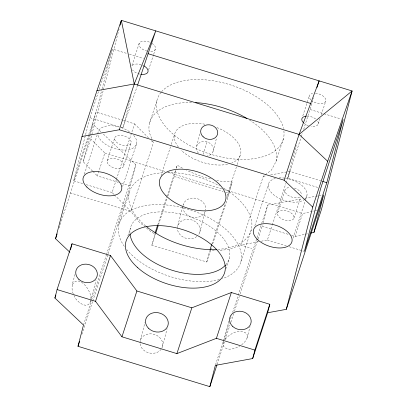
<?xml version="1.0" encoding="UTF-8"?>
<svg xmlns="http://www.w3.org/2000/svg" width="407" height="407" viewBox="0 0 407 407"><rect width="100%" height="100%" fill="white"/><g stroke="black" fill="none" stroke-linecap="round" stroke-linejoin="round"><path stroke-width="0.31" stroke-dasharray="2.04 1.53" d="M228.978 320.95L223.443 342.363L223.107 344.546L223.606 346.428C227.569 351.317 235.114 348.723 239.682 346.047M241.616 344.831C244.775 342.343 248.601 338.334 246.922 333.979C240.354 327.533 229.151 333.786 224.578 340.038M75.015 274.399C73.382 280.962 70.045 288.298 73.738 294.816M73.977 295.345C75.834 301.908 89.209 311.426 90.832 299.649M82.667 183.542L73.652 180.779L89.962 117.72L99.013 90.003M92.501 171.057L83.231 161.762L89.911 135.928M90.074 135.312L101.938 89.433M102.096 88.818L112.388 49.023L126.969 53.485M83.231 161.762L90.705 138.863L103.251 90.354M103.414 89.738L119.134 28.948M121.128 127.259L122.924 127.808L131.425 94.933M90.491 301.684L96.027 280.265M92.745 301.109L130.316 186.009L135.821 164.738L102.62 133.384M210.526 250.564L206.787 262.011L151.852 245.202L154.782 233.867L150.905 231.664L139.255 222.105L130.942 211.426L114.352 194.795M167.979 195.787L174.277 176.506L175.819 170.538M176.435 168.152L177.208 165.171L182.712 168.3M140.405 340.216L144.963 322.588M196.627 146.281L199.873 133.75M177.783 225.717L183.282 204.446M162.378 346.942L167.094 328.708M213.11 151.328L216.661 137.597M199.756 232.443L205.103 211.782M206.787 262.011L209.722 250.676L215.98 250.793M212.688 243.935L229.217 193.315L232.148 181.98L220.37 181.125L215.435 179.996M258.038 239.011L262.484 225.142M263.115 222.71L267.674 205.082L302.518 198.713M317.704 187.408L287.739 178.241L296.24 145.365M247.09 338.044L250.03 326.663M303.673 129.426L313.629 97.741M99.206 89.398L112.388 49.023M73.652 180.779L88.604 134.982M88.802 134.381L96.077 112.083L122.517 120.172M59.101 227.889L92.938 124.237L102.157 132.947M84.351 174.206L97.726 133.226M139.225 43.228L131.751 66.127A8.623 4.701 18.1 0 1 141.987 65.008M118.33 182.341L97.354 175.921L104.833 153.022L90.705 138.863M107.173 160.892L114.647 137.993M148.586 69.877L153.505 54.813M153.704 54.207L155.276 49.389M113.904 194.348L112.108 192.547L116.239 179.894M116.438 179.294L134.539 123.85L123.118 120.36M123.652 165.934L131.13 143.035M122.609 186.574L136.579 143.788M83.491 325.03L91.361 300.926M91.555 300.325L106.308 255.128M106.507 254.528L135.821 164.738M149.567 123.036L157.046 100.137M81.924 334.254L92.547 301.709M118.875 224.466L129.34 192.404M152.666 140.97L153.368 142.73L130.942 211.426L70.508 192.938M127.874 235.76L130.413 227.996M161.075 175.702L170.518 146.779M171.306 144.368L174.649 134.122M157.733 224.827L166.784 197.11M166.977 196.505L175.437 170.594M176.226 168.183L177.208 165.171M151.852 245.202L155.586 233.755M158.537 224.715L167.196 198.199M203.017 154.482L207.112 141.936M226.999 195.879L237.032 165.145M237.23 164.54L240.573 154.299M211.884 244.052L225.066 203.673M226.836 198.25L232.148 181.98M210.724 249.964L211.314 248.153M225.788 269.007L229.299 258.252M283.404 138.802L275.926 161.701L271.438 170.085L263.248 176.353L240.817 245.05L228.607 249.445L218.503 250.524M240.837 261.782L251.302 229.726M254.853 225.717L268.427 184.137M215.537 364.774L229.309 322.593M230.489 318.976L231.669 315.364M232.656 312.347L256.853 238.227M257.051 237.627L261.574 223.764M261.772 223.163L267.674 205.082M217.119 364.351L224.399 342.058M225.188 339.647L229.909 325.183M230.891 322.171L233.643 313.736M234.432 311.324L239.352 296.26M240.135 293.849L257.845 239.611M302.828 115.786L309.32 95.899M261.197 241.219L267.368 240.059L272.09 225.595M272.288 224.995L285.862 183.415M286.06 182.809L289.799 171.362L320.752 180.83M287.739 178.241L301.119 137.261M301.312 136.66L302.493 133.043M277.482 213.003L284.956 190.105M318.325 123.845L320.294 117.816M321.276 114.805L325.803 100.946M293.961 218.045L300.651 197.558M293.116 238.085L306.888 195.904M291.539 235.343L295.136 236.442L302.61 213.543L314.158 211.045M122.924 127.808L137.347 85.821M223.443 342.363L223.896 341.437M72.385 284.585C79.192 273.306 91.936 291.463 90.919 299.14M314.764 210.918L317.195 210.388M295.136 236.442L304.858 234.34M305.464 234.208L308.506 233.552M263.248 176.353L266.331 175.773M270.655 174.959L287.327 171.825M287.947 171.708L289.799 171.362M258.725 241.682L240.817 245.05L251.806 248.412M305.011 198.26L321.81 195.187M210.5 178.866L203.709 177.315L186.564 170.492M129.401 54.228L143.376 58.506M310.165 109.544L323.351 113.578M323.952 113.762L341.331 119.078M89.962 117.72L120.528 127.076M104.833 153.022L165.501 171.586M168.534 172.517L221.922 188.853M224.349 189.596L302.61 213.543M174.277 176.506L223.178 191.468M225.595 192.206L229.217 193.315M121.327 183.257L130.316 186.009M262.169 226.358L288.543 234.427M86.274 184.641L112.108 192.547M267.368 240.059L286.187 245.818M289.219 246.744L303.79 251.2M134.539 123.85L148.438 137.785M151.124 140.481L153.368 142.73M92.944 171.5L97.354 175.921M151.73 138.614L149.384 132.738A66.097 36.045 18.1 0 1 191.982 102.452M140.003 342.699A11.498 9.631 14.5 0 1 153.658 334.218A11.498 9.631 14.5 0 1 161.894 348.107M161.228 349.196A11.498 9.631 14.5 0 1 148.687 352.823A11.498 9.631 14.5 0 1 140.018 343.208M177.381 228.205A11.498 9.631 14.5 0 1 191.758 219.922A11.498 9.631 14.5 0 1 198.611 234.702M196.79 236.574A11.498 9.631 14.5 0 1 184.646 237.841A11.498 9.631 14.5 0 1 177.396 228.714M205.26 211.172A11.498 9.631 14.5 0 1 186.543 214.382A11.498 9.631 14.5 0 1 190.42 198.377A11.498 9.631 14.5 0 1 205.555 209.946M249.603 120.08A66.097 36.045 18.1 0 1 275.926 161.701M139.713 74.064A8.623 4.701 18.1 0 1 132.534 70.004M142.506 65.217A8.623 4.701 18.1 0 1 143.992 65.949M317.811 121.225A8.623 4.701 18.1 0 1 311.08 126.379M308.374 125.707A8.623 4.701 18.1 0 1 304.131 123.402M306.985 116.112A8.623 4.701 18.1 0 1 316.748 119.882M283.888 130.978A66.097 36.045 18.1 0 1 210.19 154.105A66.097 36.045 18.1 0 1 161.111 92.252M161.538 91.748A66.097 36.045 18.1 0 1 228.805 84.381A66.097 36.045 18.1 0 1 283.476 128.536M151.923 43.32A8.623 4.701 18.1 0 1 155.454 48.962A8.623 4.701 18.1 0 1 149.344 51.486M147.192 51.165A8.623 4.701 18.1 0 1 139.006 43.803A8.623 4.701 18.1 0 1 149.466 42.109M299.745 197.09A8.623 4.701 18.1 0 1 286.538 194.068A8.623 4.701 18.1 0 1 290.099 187.418M294.378 188.07A8.623 4.701 18.1 0 1 301.439 195.146M315.496 93.249A8.623 4.701 18.1 0 1 325.707 101.236A8.623 4.701 18.1 0 1 312.418 101.109M310.897 99.863A8.623 4.701 18.1 0 1 312.566 93.417M223.341 187.983A63.797 34.793 18.1 0 1 251.852 226.47A63.797 34.793 18.1 0 1 218.218 249.394M145.62 225.921A63.797 34.793 18.1 0 1 163.695 172.649M167.379 172.522A63.797 34.793 18.1 0 1 219.617 185.882M124.303 246.347A63.797 34.793 18.1 0 1 147.568 205.26A63.797 34.793 18.1 0 1 228.658 231.98A63.797 34.793 18.1 0 1 222.349 278.658M219.332 279.563A63.797 34.793 18.1 0 1 126.791 249.628M129.981 233.618A51.73 28.21 18.1 0 1 188.38 216.229A51.73 28.21 18.1 0 1 225.916 264.667M216.87 127.559A34.488 18.808 18.1 0 1 231.731 163.004M227.584 164.235A34.488 18.808 18.1 0 1 180.967 149.969M178.398 147.059A34.488 18.808 18.1 0 1 205.362 124.277M198.428 153.118A8.623 7.224 14.5 0 1 200.152 142.379A8.623 7.224 14.5 0 1 212.546 146.174A8.623 7.224 14.5 0 1 207.58 155.917M133.715 135.424A20.116 10.969 18.1 0 1 123.906 150.061A20.116 10.969 18.1 0 1 98.062 134.976M97.924 133.761A20.116 10.969 18.1 0 1 118.981 126.948M121.205 127.63A20.116 10.969 18.1 0 1 130.316 132.331M304.787 199.186A20.116 10.969 18.1 0 1 275.285 196.026A20.116 10.969 18.1 0 1 275.437 178.47M279.105 177.92A20.116 10.969 18.1 0 1 284.086 178.057M285.338 178.225A20.116 10.969 18.1 0 1 305.52 198.458M279.06 216.967A8.623 4.701 18.1 0 0 293.376 219.139A8.623 4.701 18.1 0 0 284.727 210.47A8.623 4.701 18.1 0 0 279.06 216.967M108.75 164.85A8.623 4.701 18.1 0 0 123.067 167.028A8.623 4.701 18.1 0 0 114.418 158.359A8.623 4.701 18.1 0 0 108.75 164.85M116.229 141.951A8.623 4.701 18.1 0 0 130.545 144.129A8.623 4.701 18.1 0 0 121.897 135.46A8.623 4.701 18.1 0 0 116.229 141.951"/><path stroke-width="0.61" d="M69.851 252.233L55.556 238.736L82.005 136.472L96.958 90.675L121.357 20.35L352.101 90.954L321.449 209.468L313.975 232.366L310.933 233.028M120.085 25.265L121.357 20.35L134.259 83.974L119.307 129.772L82.005 136.472M54.899 298.031L57.087 289.575L72.039 243.778L110.495 255.545L136.9 291L191.839 307.814L231.359 292.531L269.816 304.299L267.633 312.754L252.681 358.552L215.344 365.379L209.839 386.65L77.991 346.306L83.491 325.03L54.899 298.031L55.886 295.019M70.477 249.817L72.039 243.778M96.958 90.675L134.259 83.974L155.733 30.871L137.551 85.226M252.681 358.552L254.868 350.096L269.816 304.299M267.633 312.754L286.299 309.34L312.744 207.082L327.696 161.279L352.101 90.954L299.074 134.407L284.122 180.209L312.744 207.082M313.975 232.366L323.677 194.846L286.299 309.34M326.821 182.687L343.132 119.627L320.701 188.324L304.395 251.389L326.821 182.687L322.573 181.39M55.556 238.736L57.133 233.913M77.991 346.306L79.563 341.483M254.868 350.096L216.412 338.329L176.887 353.612L121.947 336.798L95.543 301.343L110.495 255.545M154.981 233.267L157.534 225.432M121.947 336.798L136.9 291M155.784 233.15L158.145 225.921M210.114 249.476L211.686 244.653M176.887 353.612L191.839 307.814M216.412 338.329L231.359 292.531M209.839 386.65L216.926 364.957M316.972 87.5L319.134 80.871L299.074 134.407L327.696 161.279M216.946 249.476L205.601 249.369A63.797 34.793 18.1 0 1 158.923 235.088L149.191 228.744A63.797 34.793 18.1 0 1 146.617 226.74M147.904 53.658L311.055 103.582M134.259 83.974L299.074 134.407M119.307 129.772L284.122 180.209M57.087 289.575L95.543 301.343M195.67 102.6A66.097 36.045 18.1 0 1 246.927 118.437M303.424 122.761A8.623 4.701 18.1 0 1 306.323 116.143M143.992 65.949A8.623 4.701 18.1 0 1 147.929 72.008A8.623 4.701 18.1 0 1 140.802 74.267M225.524 265.11A51.73 28.21 18.1 0 1 171.327 270.014A51.73 28.21 18.1 0 1 130.042 234.203M148.809 328.556A11.498 9.631 14.5 0 0 167.882 325.666A11.498 9.631 14.5 0 0 153.988 312.693A11.498 9.631 14.5 0 0 148.809 328.556M203.129 136.777A8.623 7.224 14.5 0 0 217.435 134.615A8.623 7.224 14.5 0 0 207.015 124.883A8.623 7.224 14.5 0 0 203.129 136.777M137.449 267.45A51.73 28.21 18.1 0 0 222.487 277.04A51.73 28.21 18.1 0 0 166.173 226.104A51.73 28.21 18.1 0 0 137.449 267.45M166.015 195.772A34.488 18.808 18.1 0 0 223.28 204.472A34.488 18.808 18.1 0 0 188.685 169.785A34.488 18.808 18.1 0 0 166.015 195.772M86.854 187.067A20.116 10.969 18.1 0 0 120.258 192.14A20.116 10.969 18.1 0 0 100.076 171.907A20.116 10.969 18.1 0 0 86.854 187.067M257.163 239.179A20.116 10.969 18.1 0 0 290.567 244.256A20.116 10.969 18.1 0 0 270.385 224.023A20.116 10.969 18.1 0 0 257.163 239.179M232.687 326.409A10.923 9.147 14.5 0 0 250.804 323.667A10.923 9.147 14.5 0 0 237.607 311.34A10.923 9.147 14.5 0 0 232.687 326.409M78.861 279.339A10.923 9.147 14.5 0 0 96.978 276.597A10.923 9.147 14.5 0 0 83.781 264.27A10.923 9.147 14.5 0 0 78.861 279.339"/></g></svg>
